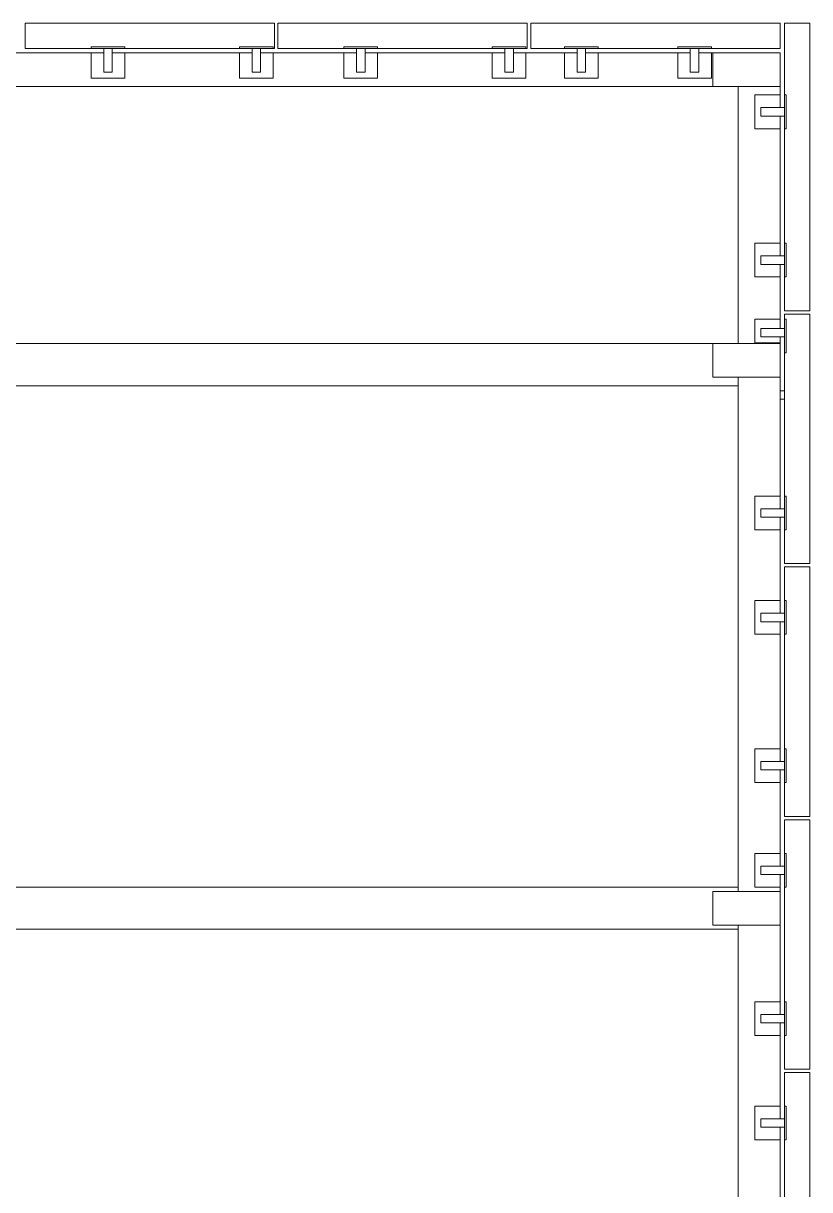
# Model space of a CAD drawing. Header units: millimetres. Extents: x -220592 to 404889, y -217665 to 38245.
# Drawn here: x 32084 to 36749, y -22286 to -15366 of the extents above; entities that cross this region are included whole.
import ezdxf

# ---------------------------------------------------------------- set-up
doc = ezdxf.new("R2010")
doc.units = ezdxf.units.MM
doc.linetypes.add('XKITLINE00', pattern=[0])
doc.layers.add('000 - 0_HIDE_OBJ_FRAMING_DEF_SUB_1', color=7, linetype='Continuous')

# ---------------------------------------------------------------- blocks, each defined once
blk = doc.blocks.new('*A13375')
at = {"layer": '000 - 0_HIDE_OBJ_FRAMING_DEF_SUB_1', "color": 7, "linetype": 'XKITLINE00', "lineweight": 0}
for p, q in [((-123.19339, 358.29082), (-123.19339, 359.690805)), ((-122.69339, 358.29082), (-122.69339, 359.690805)), ((-123.19339, 358.29082), (-122.69339, 358.29082))]:
    blk.add_line(p, q, dxfattribs=at)
blk = doc.blocks.new('*A13376')
at = {"layer": '000 - 0_HIDE_OBJ_FRAMING_DEF_SUB_1', "color": 7, "linetype": 'XKITLINE00', "lineweight": 0}
for p, q in [((-123.94339, 357.940797), (-123.94339, 359.440797)), ((-123.94339, 359.440797), (-123.19339, 359.440797)), ((-122.69339, 359.440797), (-121.94339, 359.440797)), ((-121.94339, 359.440797), (-121.94339, 357.940797)), ((-121.94339, 357.940797), (-123.94339, 357.940797))]:
    blk.add_line(p, q, dxfattribs=at)
blk = doc.blocks.new('*A13377')
at = {"layer": '000 - 0_HIDE_OBJ_FRAMING_DEF_SUB_1', "color": 7, "linetype": 'XKITLINE00', "lineweight": 0}
for p, q in [((-114.39339, 358.29082), (-114.39339, 359.690805)), ((-113.89339, 358.29082), (-113.89339, 359.690805)), ((-114.39339, 358.29082), (-113.89339, 358.29082))]:
    blk.add_line(p, q, dxfattribs=at)
blk = doc.blocks.new('*A13378')
at = {"layer": '000 - 0_HIDE_OBJ_FRAMING_DEF_SUB_1', "color": 7, "linetype": 'XKITLINE00', "lineweight": 0}
for p, q in [((-115.14339, 357.940797), (-115.14339, 359.440797)), ((-115.14339, 359.440797), (-114.39339, 359.440797)), ((-113.89339, 359.440797), (-113.14339, 359.440797)), ((-113.14339, 359.440797), (-113.14339, 357.940797)), ((-113.14339, 357.940797), (-115.14339, 357.940797))]:
    blk.add_line(p, q, dxfattribs=at)
blk = doc.blocks.new('*A13379')
at = {"layer": '000 - 0_HIDE_OBJ_FRAMING_DEF_SUB_1', "color": 7, "linetype": 'XKITLINE00', "lineweight": 0}
for p, q in [((-108.19339, 358.29082), (-108.19339, 359.690805)), ((-107.69339, 358.29082), (-107.69339, 359.690805)), ((-108.19339, 358.29082), (-107.69339, 358.29082))]:
    blk.add_line(p, q, dxfattribs=at)
blk = doc.blocks.new('*A13380')
at = {"layer": '000 - 0_HIDE_OBJ_FRAMING_DEF_SUB_1', "color": 7, "linetype": 'XKITLINE00', "lineweight": 0}
for p, q in [((-108.94339, 357.940797), (-108.94339, 359.440797)), ((-108.94339, 359.440797), (-108.19339, 359.440797)), ((-107.69339, 359.440797), (-106.94339, 359.440797)), ((-106.94339, 359.440797), (-106.94339, 357.940797)), ((-106.94339, 357.940797), (-108.94339, 357.940797))]:
    blk.add_line(p, q, dxfattribs=at)
blk = doc.blocks.new('*A13383')
at = {"layer": '000 - 0_HIDE_OBJ_FRAMING_DEF_SUB_1', "color": 7, "linetype": 'XKITLINE00', "lineweight": 0}
for p, q in [((-121.94339, 359.79082), (-123.94339, 359.79082)), ((-123.94339, 359.79082), (-123.94339, 359.69082)), ((-123.94339, 359.69082), (-121.94339, 359.69082)), ((-121.94339, 359.69082), (-121.94339, 359.79082))]:
    blk.add_line(p, q, dxfattribs=at)
blk = doc.blocks.new('*A13384')
at = {"layer": '000 - 0_HIDE_OBJ_FRAMING_DEF_SUB_1', "color": 7, "linetype": 'XKITLINE00', "lineweight": 0}
for p, q in [((-113.14339, 359.79082), (-115.14339, 359.79082)), ((-115.14339, 359.79082), (-115.14339, 359.69082)), ((-115.14339, 359.69082), (-113.14339, 359.69082)), ((-113.14339, 359.69082), (-113.14339, 359.79082))]:
    blk.add_line(p, q, dxfattribs=at)
blk = doc.blocks.new('*A13385')
at = {"layer": '000 - 0_HIDE_OBJ_FRAMING_DEF_SUB_1', "color": 7, "linetype": 'XKITLINE00', "lineweight": 0}
for p, q in [((-106.94339, 359.79082), (-108.94339, 359.79082)), ((-108.94339, 359.79082), (-108.94339, 359.69082)), ((-108.94339, 359.69082), (-106.94339, 359.69082)), ((-106.94339, 359.69082), (-106.94339, 359.79082))]:
    blk.add_line(p, q, dxfattribs=at)
blk = doc.blocks.new('*A13386')
at = {"layer": '000 - 0_HIDE_OBJ_FRAMING_DEF_SUB_1', "color": 7, "linetype": 'XKITLINE00', "lineweight": 0}
for p, q in [((-83.063357, 333.140764), (-84.563357, 333.140764)), ((-84.563357, 333.140764), (-84.563357, 331.140764)), ((-83.063357, 332.390764), (-83.063357, 333.140764)), ((-83.063357, 331.140764), (-83.063357, 331.890764)), ((-84.563357, 331.140764), (-83.063357, 331.140764))]:
    blk.add_line(p, q, dxfattribs=at)
blk = doc.blocks.new('*A13387')
at = {"layer": '000 - 0_HIDE_OBJ_FRAMING_DEF_SUB_1', "color": 7, "linetype": 'XKITLINE00', "lineweight": 0}
for p, q in [((-84.213334, 332.390764), (-82.813349, 332.390764)), ((-84.213334, 331.890764), (-84.213334, 332.390764)), ((-82.813349, 331.890764), (-84.213334, 331.890764))]:
    blk.add_line(p, q, dxfattribs=at)
blk = doc.blocks.new('*A13388')
at = {"layer": '000 - 0_HIDE_OBJ_FRAMING_DEF_SUB_1', "color": 7, "linetype": 'XKITLINE00', "lineweight": 0}
for p, q in [((-84.213334, 326.190764), (-82.813349, 326.190764)), ((-84.213334, 325.690764), (-84.213334, 326.190764)), ((-82.813349, 325.690764), (-84.213334, 325.690764))]:
    blk.add_line(p, q, dxfattribs=at)
blk = doc.blocks.new('*A13389')
at = {"layer": '000 - 0_HIDE_OBJ_FRAMING_DEF_SUB_1', "color": 7, "linetype": 'XKITLINE00', "lineweight": 0}
for p, q in [((-84.213334, 317.390764), (-82.813349, 317.390764)), ((-84.213334, 316.890764), (-84.213334, 317.390764)), ((-82.813349, 316.890764), (-84.213334, 316.890764))]:
    blk.add_line(p, q, dxfattribs=at)
blk = doc.blocks.new('*A13390')
at = {"layer": '000 - 0_HIDE_OBJ_FRAMING_DEF_SUB_1', "color": 7, "linetype": 'XKITLINE00', "lineweight": 0}
for p, q in [((-83.063357, 326.940764), (-84.563357, 326.940764)), ((-84.563357, 326.940764), (-84.563357, 324.940764)), ((-83.063357, 326.190764), (-83.063357, 326.940764)), ((-83.063357, 324.940764), (-83.063357, 325.690764)), ((-84.563357, 324.940764), (-83.063357, 324.940764))]:
    blk.add_line(p, q, dxfattribs=at)
blk = doc.blocks.new('*A13391')
at = {"layer": '000 - 0_HIDE_OBJ_FRAMING_DEF_SUB_1', "color": 7, "linetype": 'XKITLINE00', "lineweight": 0}
for p, q in [((-83.063357, 318.140764), (-84.563357, 318.140764)), ((-84.563357, 318.140764), (-84.563357, 316.140764)), ((-83.063357, 317.390764), (-83.063357, 318.140764)), ((-83.063357, 316.140764), (-83.063357, 316.890764)), ((-84.563357, 316.140764), (-83.063357, 316.140764))]:
    blk.add_line(p, q, dxfattribs=at)
blk = doc.blocks.new('*A13392')
at = {"layer": '000 - 0_HIDE_OBJ_FRAMING_DEF_SUB_1', "color": 7, "linetype": 'XKITLINE00', "lineweight": 0}
for p, q in [((-85.563349, 342.190805), (-85.563349, 357.440805)), ((-83.063349, 356.190764), (-83.063349, 357.440805)), ((-83.063349, 347.390764), (-83.063349, 355.690764)), ((-83.063349, 343.090764), (-83.063349, 346.890764)), ((-83.063349, 342.190805), (-83.063349, 342.590764))]:
    blk.add_line(p, q, dxfattribs=at)
blk = doc.blocks.new('*A13393')
at = {"layer": '000 - 0_HIDE_OBJ_FRAMING_DEF_SUB_1', "color": 7, "linetype": 'XKITLINE00', "lineweight": 0}
for p, q in [((-84.213334, 347.390764), (-82.813349, 347.390764)), ((-84.213334, 346.890764), (-84.213334, 347.390764)), ((-82.813349, 346.890764), (-84.213334, 346.890764))]:
    blk.add_line(p, q, dxfattribs=at)
blk = doc.blocks.new('*A13394')
at = {"layer": '000 - 0_HIDE_OBJ_FRAMING_DEF_SUB_1', "color": 7, "linetype": 'XKITLINE00', "lineweight": 0}
for p, q in [((-83.063357, 343.640764), (-84.563357, 343.640764)), ((-84.563357, 343.640764), (-84.563357, 342.240764)), ((-83.063357, 343.090764), (-83.063357, 343.640764)), ((-83.063357, 342.240764), (-83.063357, 342.590764)), ((-84.563357, 342.240764), (-83.063357, 342.240764))]:
    blk.add_line(p, q, dxfattribs=at)
blk = doc.blocks.new('*A13395')
at = {"layer": '000 - 0_HIDE_OBJ_FRAMING_DEF_SUB_1', "color": 7, "linetype": 'XKITLINE00', "lineweight": 0}
for p, q in [((-84.213334, 343.090764), (-82.813349, 343.090764)), ((-84.213334, 342.590764), (-84.213334, 343.090764)), ((-82.813349, 342.590764), (-84.213334, 342.590764))]:
    blk.add_line(p, q, dxfattribs=at)
blk = doc.blocks.new('*A13396')
at = {"layer": '000 - 0_HIDE_OBJ_FRAMING_DEF_SUB_1', "color": 7, "linetype": 'XKITLINE00', "lineweight": 0}
for p, q in [((-83.063357, 348.140764), (-84.563357, 348.140764)), ((-84.563357, 348.140764), (-84.563357, 346.140764)), ((-83.063357, 347.390764), (-83.063357, 348.140764)), ((-83.063357, 346.140764), (-83.063357, 346.890764)), ((-84.563357, 346.140764), (-83.063357, 346.140764))]:
    blk.add_line(p, q, dxfattribs=at)
blk = doc.blocks.new('*A13397')
at = {"layer": '000 - 0_HIDE_OBJ_FRAMING_DEF_SUB_1', "color": 7, "linetype": 'XKITLINE00', "lineweight": 0}
for p, q in [((-83.06307, 339.390764), (-82.813334, 339.390764)), ((-83.06307, 338.890764), (-82.813334, 338.890764))]:
    blk.add_line(p, q, dxfattribs=at)
blk = doc.blocks.new('*A13398')
at = {"layer": '000 - 0_HIDE_OBJ_FRAMING_DEF_SUB_1', "color": 7, "linetype": 'XKITLINE00', "lineweight": 0}
for p, q in [((-82.813334, 333.140764), (-82.813334, 331.140764)), ((-82.713334, 333.140764), (-82.813334, 333.140764)), ((-82.713334, 331.140764), (-82.713334, 333.140764)), ((-82.813334, 331.140764), (-82.713334, 331.140764))]:
    blk.add_line(p, q, dxfattribs=at)
blk = doc.blocks.new('*A13399')
at = {"layer": '000 - 0_HIDE_OBJ_FRAMING_DEF_SUB_1', "color": 7, "linetype": 'XKITLINE00', "lineweight": 0}
for p, q in [((-82.813334, 326.940764), (-82.813334, 324.940764)), ((-82.713334, 326.940764), (-82.813334, 326.940764)), ((-82.713334, 324.940764), (-82.713334, 326.940764)), ((-82.813334, 324.940764), (-82.713334, 324.940764))]:
    blk.add_line(p, q, dxfattribs=at)
blk = doc.blocks.new('*A13400')
at = {"layer": '000 - 0_HIDE_OBJ_FRAMING_DEF_SUB_1', "color": 7, "linetype": 'XKITLINE00', "lineweight": 0}
for p, q in [((-82.813334, 318.140764), (-82.813334, 316.140764)), ((-82.713334, 318.140764), (-82.813334, 318.140764)), ((-82.713334, 316.140764), (-82.713334, 318.140764)), ((-82.813334, 316.140764), (-82.713334, 316.140764))]:
    blk.add_line(p, q, dxfattribs=at)
blk = doc.blocks.new('*A13401')
at = {"layer": '000 - 0_HIDE_OBJ_FRAMING_DEF_SUB_1', "color": 7, "linetype": 'XKITLINE00', "lineweight": 0}
for p, q in [((-82.813334, 343.640764), (-82.813334, 341.640764)), ((-82.713334, 343.640764), (-82.813334, 343.640764)), ((-82.713334, 341.640764), (-82.713334, 343.640764)), ((-82.813334, 341.640764), (-82.713334, 341.640764))]:
    blk.add_line(p, q, dxfattribs=at)
blk = doc.blocks.new('*A13402')
at = {"layer": '000 - 0_HIDE_OBJ_FRAMING_DEF_SUB_1', "color": 7, "linetype": 'XKITLINE00', "lineweight": 0}
for p, q in [((-82.813334, 348.140764), (-82.813334, 346.140764)), ((-82.713334, 348.140764), (-82.813334, 348.140764)), ((-82.713334, 346.140764), (-82.713334, 348.140764)), ((-82.813334, 346.140764), (-82.713334, 346.140764))]:
    blk.add_line(p, q, dxfattribs=at)
blk = doc.blocks.new('*A13403')
at = {"layer": '000 - 0_HIDE_OBJ_FRAMING_DEF_SUB_1', "color": 7, "linetype": 'XKITLINE00', "lineweight": 0}
for p, q in [((-95.11339, 358.29082), (-95.11339, 359.690805)), ((-94.61339, 358.29082), (-94.61339, 359.690805)), ((-95.11339, 358.29082), (-94.61339, 358.29082))]:
    blk.add_line(p, q, dxfattribs=at)
blk = doc.blocks.new('*A13404')
at = {"layer": '000 - 0_HIDE_OBJ_FRAMING_DEF_SUB_1', "color": 7, "linetype": 'XKITLINE00', "lineweight": 0}
for p, q in [((-88.39339, 358.29082), (-88.39339, 359.690805)), ((-87.89339, 358.29082), (-87.89339, 359.690805)), ((-88.39339, 358.29082), (-87.89339, 358.29082))]:
    blk.add_line(p, q, dxfattribs=at)
blk = doc.blocks.new('*A13405')
at = {"layer": '000 - 0_HIDE_OBJ_FRAMING_DEF_SUB_1', "color": 7, "linetype": 'XKITLINE00', "lineweight": 0}
for p, q in [((-100.14339, 357.940797), (-100.14339, 359.440797)), ((-100.14339, 359.440797), (-99.39339, 359.440797)), ((-98.89339, 359.440797), (-98.14339, 359.440797)), ((-98.14339, 359.440797), (-98.14339, 357.940797)), ((-98.14339, 357.940797), (-100.14339, 357.940797))]:
    blk.add_line(p, q, dxfattribs=at)
blk = doc.blocks.new('*A13406')
at = {"layer": '000 - 0_HIDE_OBJ_FRAMING_DEF_SUB_1', "color": 7, "linetype": 'XKITLINE00', "lineweight": 0}
for p, q in [((-99.39339, 358.29082), (-99.39339, 359.690805)), ((-98.89339, 358.29082), (-98.89339, 359.690805)), ((-99.39339, 358.29082), (-98.89339, 358.29082))]:
    blk.add_line(p, q, dxfattribs=at)
blk = doc.blocks.new('*A13407')
at = {"layer": '000 - 0_HIDE_OBJ_FRAMING_DEF_SUB_1', "color": 7, "linetype": 'XKITLINE00', "lineweight": 0}
for p, q in [((-89.14339, 357.940797), (-89.14339, 359.440797)), ((-89.14339, 359.440797), (-88.39339, 359.440797)), ((-87.89339, 359.440797), (-87.14339, 359.440797)), ((-87.14339, 359.440797), (-87.14339, 357.940797)), ((-87.14339, 357.940797), (-89.14339, 357.940797))]:
    blk.add_line(p, q, dxfattribs=at)
blk = doc.blocks.new('*A13408')
at = {"layer": '000 - 0_HIDE_OBJ_FRAMING_DEF_SUB_1', "color": 7, "linetype": 'XKITLINE00', "lineweight": 0}
for p, q in [((-95.86339, 357.940797), (-95.86339, 359.440797)), ((-95.86339, 359.440797), (-95.11339, 359.440797)), ((-94.61339, 359.440797), (-93.86339, 359.440797)), ((-93.86339, 359.440797), (-93.86339, 357.940797)), ((-93.86339, 357.940797), (-95.86339, 357.940797))]:
    blk.add_line(p, q, dxfattribs=at)
blk = doc.blocks.new('*A13409')
at = {"layer": '000 - 0_HIDE_OBJ_FRAMING_DEF_SUB_1', "color": 7, "linetype": 'XKITLINE00', "lineweight": 0}
for p, q in [((-84.213334, 356.190764), (-82.813349, 356.190764)), ((-84.213334, 355.690764), (-84.213334, 356.190764)), ((-82.813349, 355.690764), (-84.213334, 355.690764))]:
    blk.add_line(p, q, dxfattribs=at)
blk = doc.blocks.new('*A13410')
at = {"layer": '000 - 0_HIDE_OBJ_FRAMING_DEF_SUB_1', "color": 7, "linetype": 'XKITLINE00', "lineweight": 0}
for p, q in [((-83.063357, 356.940764), (-84.563357, 356.940764)), ((-84.563357, 356.940764), (-84.563357, 354.940764)), ((-83.063357, 356.190764), (-83.063357, 356.940764)), ((-83.063357, 354.940764), (-83.063357, 355.690764)), ((-84.563357, 354.940764), (-83.063357, 354.940764))]:
    blk.add_line(p, q, dxfattribs=at)
blk = doc.blocks.new('*A13411')
at = {"layer": '000 - 0_HIDE_OBJ_FRAMING_DEF_SUB_1', "color": 7, "linetype": 'XKITLINE00', "lineweight": 0}
for p, q in [((-93.86339, 359.79082), (-95.86339, 359.79082)), ((-95.86339, 359.79082), (-95.86339, 359.69082)), ((-95.86339, 359.69082), (-93.86339, 359.69082)), ((-93.86339, 359.69082), (-93.86339, 359.79082))]:
    blk.add_line(p, q, dxfattribs=at)
blk = doc.blocks.new('*A13412')
at = {"layer": '000 - 0_HIDE_OBJ_FRAMING_DEF_SUB_1', "color": 7, "linetype": 'XKITLINE00', "lineweight": 0}
for p, q in [((-87.14339, 359.79082), (-89.14339, 359.79082)), ((-89.14339, 359.79082), (-89.14339, 359.69082)), ((-89.14339, 359.69082), (-87.14339, 359.69082)), ((-87.14339, 359.69082), (-87.14339, 359.79082))]:
    blk.add_line(p, q, dxfattribs=at)
blk = doc.blocks.new('*A13413')
at = {"layer": '000 - 0_HIDE_OBJ_FRAMING_DEF_SUB_1', "color": 7, "linetype": 'XKITLINE00', "lineweight": 0}
for p, q in [((-98.14339, 359.79082), (-100.14339, 359.79082)), ((-100.14339, 359.79082), (-100.14339, 359.69082)), ((-100.14339, 359.69082), (-98.14339, 359.69082)), ((-98.14339, 359.69082), (-98.14339, 359.79082))]:
    blk.add_line(p, q, dxfattribs=at)
blk = doc.blocks.new('*A13414')
at = {"layer": '000 - 0_HIDE_OBJ_FRAMING_DEF_SUB_1', "color": 7, "linetype": 'XKITLINE00', "lineweight": 0}
for p, q in [((-82.813334, 356.940764), (-82.813334, 354.940764)), ((-82.713334, 356.940764), (-82.813334, 356.940764)), ((-82.713334, 354.940764), (-82.713334, 356.940764)), ((-82.813334, 354.940764), (-82.713334, 354.940764))]:
    blk.add_line(p, q, dxfattribs=at)
blk = doc.blocks.new('*A13418')
at = {"layer": '000 - 0_HIDE_OBJ_FRAMING_DEF_SUB_1', "color": 7, "linetype": 'XKITLINE00', "lineweight": 0}
for p, q in [((-166.903349, 359.440805), (-159.39339, 359.440805)), ((-166.903349, 357.440805), (-166.903349, 359.440805)), ((-158.89339, 359.440805), (-155.11339, 359.440805)), ((-154.61339, 359.440805), (-147.85339, 359.440805)), ((-147.35339, 359.440805), (-145.093349, 359.440805)), ((-143.093349, 359.440805), (-138.19339, 359.440805)), ((-137.69339, 359.440805), (-129.39339, 359.440805)), ((-128.89339, 359.440805), (-123.19339, 359.440805)), ((-122.69339, 359.440805), (-114.39339, 359.440805)), ((-113.89339, 359.440805), (-108.19339, 359.440805)), ((-107.69339, 359.440805), (-99.39339, 359.440805)), ((-98.89339, 359.440805), (-95.11339, 359.440805)), ((-94.61339, 359.440805), (-88.39339, 359.440805)), ((-87.89339, 359.440805), (-87.063349, 359.440805)), ((-166.903349, 357.440805), (-145.093349, 357.440805)), ((-143.093349, 357.440805), (-87.063349, 357.440805))]:
    blk.add_line(p, q, dxfattribs=at)
blk = doc.blocks.new('*A13419')
at = {"layer": '000 - 0_HIDE_OBJ_FRAMING_DEF_SUB_1', "color": 7, "linetype": 'XKITLINE00', "lineweight": 0}
for p, q in [((-87.063349, 342.190805), (-83.063349, 342.190805)), ((-87.063349, 340.190805), (-87.063349, 342.190805)), ((-83.063349, 342.190805), (-83.063349, 340.190805)), ((-83.063349, 340.190805), (-87.063349, 340.190805))]:
    blk.add_line(p, q, dxfattribs=at)
blk = doc.blocks.new('*A13420')
at = {"layer": '000 - 0_HIDE_OBJ_FRAMING_DEF_SUB_1', "color": 7, "linetype": 'XKITLINE00', "lineweight": 0}
for p, q in [((-98.06339, 361.190805), (-112.86339, 361.190805)), ((-112.86339, 361.190805), (-112.86339, 359.690805)), ((-98.06339, 359.690805), (-98.06339, 361.190805)), ((-112.86339, 359.690805), (-108.94339, 359.690805)), ((-106.94339, 359.690805), (-100.14339, 359.690805)), ((-98.14339, 359.690805), (-98.06339, 359.690805))]:
    blk.add_line(p, q, dxfattribs=at)
blk = doc.blocks.new('*A13421')
at = {"layer": '000 - 0_HIDE_OBJ_FRAMING_DEF_SUB_1', "color": 7, "linetype": 'XKITLINE00', "lineweight": 0}
for p, q in [((-113.06339, 361.190805), (-127.86339, 361.190805)), ((-127.86339, 361.190805), (-127.86339, 359.690805)), ((-113.06339, 359.690805), (-113.06339, 361.190805)), ((-127.86339, 359.690805), (-123.94339, 359.690805)), ((-121.94339, 359.690805), (-115.14339, 359.690805)), ((-113.14339, 359.690805), (-113.06339, 359.690805))]:
    blk.add_line(p, q, dxfattribs=at)
blk = doc.blocks.new('*A13425')
at = {"layer": '000 - 0_HIDE_OBJ_FRAMING_DEF_SUB_1', "color": 7, "linetype": 'XKITLINE00', "lineweight": 0}
for p, q in [((-143.093155, 342.188392), (-87.063349, 342.188392)), ((-143.093155, 339.688392), (-143.093155, 342.188392)), ((-85.563349, 339.688392), (-85.563349, 340.190805)), ((-85.563349, 339.688392), (-143.093155, 339.688392))]:
    blk.add_line(p, q, dxfattribs=at)
blk = doc.blocks.new('*A13471')
at = {"layer": '000 - 0_HIDE_OBJ_FRAMING_DEF_SUB_1', "color": 7, "linetype": 'XKITLINE00', "lineweight": 0}
for p, q in [((-143.092854, 357.438392), (-83.063049, 357.438392)), ((-83.06305, 356.190764), (-83.063049, 357.438392)), ((-83.06306, 347.390764), (-83.063051, 355.690764)), ((-83.063065, 343.090764), (-83.063061, 346.890764)), ((-83.063078, 332.390764), (-83.063066, 342.590764)), ((-83.063085, 326.190764), (-83.063078, 331.890764)), ((-83.063095, 317.390764), (-83.063085, 325.690764)), ((-83.063102, 311.190764), (-83.063095, 316.890764)), ((-83.063112, 302.390764), (-83.063102, 310.690764)), ((-83.063119, 296.190764), (-83.063113, 301.890764)), ((-83.063129, 287.390764), (-83.06312, 295.690764))]:
    blk.add_line(p, q, dxfattribs=at)
blk = doc.blocks.new('*A13504')
at = {"layer": '000 - 0_HIDE_OBJ_FRAMING_DEF_SUB_1', "color": 7, "linetype": 'XKITLINE00', "lineweight": 0}
for p, q in [((-84.213334, 311.190764), (-82.813349, 311.190764)), ((-84.213334, 310.690764), (-84.213334, 311.190764)), ((-82.813349, 310.690764), (-84.213334, 310.690764))]:
    blk.add_line(p, q, dxfattribs=at)
blk = doc.blocks.new('*A13505')
at = {"layer": '000 - 0_HIDE_OBJ_FRAMING_DEF_SUB_1', "color": 7, "linetype": 'XKITLINE00', "lineweight": 0}
for p, q in [((-84.213334, 302.390764), (-82.813349, 302.390764)), ((-84.213334, 301.890764), (-84.213334, 302.390764)), ((-82.813349, 301.890764), (-84.213334, 301.890764))]:
    blk.add_line(p, q, dxfattribs=at)
blk = doc.blocks.new('*A13506')
at = {"layer": '000 - 0_HIDE_OBJ_FRAMING_DEF_SUB_1', "color": 7, "linetype": 'XKITLINE00', "lineweight": 0}
for p, q in [((-83.063357, 311.940764), (-84.563357, 311.940764)), ((-84.563357, 311.940764), (-84.563357, 309.940764)), ((-83.063357, 311.190764), (-83.063357, 311.940764)), ((-83.063357, 309.940764), (-83.063357, 310.690764)), ((-84.563357, 309.940764), (-83.063357, 309.940764))]:
    blk.add_line(p, q, dxfattribs=at)
blk = doc.blocks.new('*A13507')
at = {"layer": '000 - 0_HIDE_OBJ_FRAMING_DEF_SUB_1', "color": 7, "linetype": 'XKITLINE00', "lineweight": 0}
for p, q in [((-83.063357, 303.140764), (-84.563357, 303.140764)), ((-84.563357, 303.140764), (-84.563357, 301.140764)), ((-83.063357, 302.390764), (-83.063357, 303.140764)), ((-83.063357, 301.140764), (-83.063357, 301.890764)), ((-84.563357, 301.140764), (-83.063357, 301.140764))]:
    blk.add_line(p, q, dxfattribs=at)
blk = doc.blocks.new('*A13508')
at = {"layer": '000 - 0_HIDE_OBJ_FRAMING_DEF_SUB_1', "color": 7, "linetype": 'XKITLINE00', "lineweight": 0}
for p, q in [((-84.213334, 296.190764), (-82.813349, 296.190764)), ((-84.213334, 295.690764), (-84.213334, 296.190764)), ((-82.813349, 295.690764), (-84.213334, 295.690764))]:
    blk.add_line(p, q, dxfattribs=at)
blk = doc.blocks.new('*A13509')
at = {"layer": '000 - 0_HIDE_OBJ_FRAMING_DEF_SUB_1', "color": 7, "linetype": 'XKITLINE00', "lineweight": 0}
for p, q in [((-83.063357, 296.940764), (-84.563357, 296.940764)), ((-84.563357, 296.940764), (-84.563357, 294.940764)), ((-83.063357, 296.190764), (-83.063357, 296.940764)), ((-83.063357, 294.940764), (-83.063357, 295.690764)), ((-84.563357, 294.940764), (-83.063357, 294.940764))]:
    blk.add_line(p, q, dxfattribs=at)
blk = doc.blocks.new('*A13512')
at = {"layer": '000 - 0_HIDE_OBJ_FRAMING_DEF_SUB_1', "color": 7, "linetype": 'XKITLINE00', "lineweight": 0}
for p, q in [((-82.813334, 303.140764), (-82.813334, 301.140764)), ((-82.713334, 303.140764), (-82.813334, 303.140764)), ((-82.713334, 301.140764), (-82.713334, 303.140764)), ((-82.813334, 301.140764), (-82.713334, 301.140764))]:
    blk.add_line(p, q, dxfattribs=at)
blk = doc.blocks.new('*A13513')
at = {"layer": '000 - 0_HIDE_OBJ_FRAMING_DEF_SUB_1', "color": 7, "linetype": 'XKITLINE00', "lineweight": 0}
for p, q in [((-82.813334, 311.940764), (-82.813334, 309.940764)), ((-82.713334, 311.940764), (-82.813334, 311.940764)), ((-82.713334, 309.940764), (-82.713334, 311.940764)), ((-82.813334, 309.940764), (-82.713334, 309.940764))]:
    blk.add_line(p, q, dxfattribs=at)
blk = doc.blocks.new('*A13514')
at = {"layer": '000 - 0_HIDE_OBJ_FRAMING_DEF_SUB_1', "color": 7, "linetype": 'XKITLINE00', "lineweight": 0}
for p, q in [((-82.813334, 296.940764), (-82.813334, 294.940764)), ((-82.713334, 296.940764), (-82.813334, 296.940764)), ((-82.713334, 294.940764), (-82.713334, 296.940764)), ((-82.813334, 294.940764), (-82.713334, 294.940764))]:
    blk.add_line(p, q, dxfattribs=at)
blk = doc.blocks.new('*A13518')
at = {"layer": '000 - 0_HIDE_OBJ_FRAMING_DEF_SUB_1', "color": 7, "linetype": 'XKITLINE00', "lineweight": 0}
for p, q in [((-83.06339, 361.190805), (-97.86339, 361.190805)), ((-97.86339, 361.190805), (-97.86339, 359.690805)), ((-83.06339, 359.690805), (-83.06339, 361.190805)), ((-97.86339, 359.690805), (-95.86339, 359.690805)), ((-93.86339, 359.690805), (-89.14339, 359.690805)), ((-87.14339, 359.690805), (-83.06339, 359.690805))]:
    blk.add_line(p, q, dxfattribs=at)
blk = doc.blocks.new('*A13519')
at = {"layer": '000 - 0_HIDE_OBJ_FRAMING_DEF_SUB_1', "color": 7, "linetype": 'XKITLINE00', "lineweight": 0}
for p, q in [((-82.813349, 356.940764), (-82.813349, 361.190764)), ((-82.813349, 361.190764), (-81.313349, 361.190764)), ((-81.313349, 344.140764), (-81.313349, 361.190764)), ((-82.813349, 348.140764), (-82.813349, 354.940764)), ((-82.813349, 344.140764), (-82.813349, 346.140764)), ((-82.813349, 344.140764), (-81.313349, 344.140764))]:
    blk.add_line(p, q, dxfattribs=at)
blk = doc.blocks.new('*A13520')
at = {"layer": '000 - 0_HIDE_OBJ_FRAMING_DEF_SUB_1', "color": 7, "linetype": 'XKITLINE00', "lineweight": 0}
for p, q in [((-82.813349, 343.640764), (-82.813349, 343.940764)), ((-82.813349, 343.940764), (-81.313349, 343.940764)), ((-81.313349, 329.140764), (-81.313349, 343.940764)), ((-82.813349, 333.140764), (-82.813349, 341.640764)), ((-82.813349, 329.140764), (-82.813349, 331.140764)), ((-82.813349, 329.140764), (-81.313349, 329.140764))]:
    blk.add_line(p, q, dxfattribs=at)
blk = doc.blocks.new('*A13521')
at = {"layer": '000 - 0_HIDE_OBJ_FRAMING_DEF_SUB_1', "color": 7, "linetype": 'XKITLINE00', "lineweight": 0}
for p, q in [((-82.813349, 326.940764), (-82.813349, 328.940764)), ((-82.813349, 328.940764), (-81.313349, 328.940764)), ((-81.313349, 314.140764), (-81.313349, 328.940764)), ((-82.813349, 318.140764), (-82.813349, 324.940764)), ((-82.813349, 314.140764), (-82.813349, 316.140764)), ((-82.813349, 314.140764), (-81.313349, 314.140764))]:
    blk.add_line(p, q, dxfattribs=at)
blk = doc.blocks.new('*A13528')
at = {"layer": '000 - 0_HIDE_OBJ_FRAMING_DEF_SUB_1', "color": 7, "linetype": 'XKITLINE00', "lineweight": 0}
for p, q in [((-87.063349, 359.440805), (-83.063349, 359.440805)), ((-87.063349, 357.440805), (-87.063349, 359.440805)), ((-83.063349, 359.440805), (-83.063349, 357.440805)), ((-83.063349, 357.440805), (-87.063349, 357.440805))]:
    blk.add_line(p, q, dxfattribs=at)
blk = doc.blocks.new('*A14623')
at = {"layer": '000 - 0_HIDE_OBJ_FRAMING_DEF_SUB_1', "color": 7, "linetype": 'XKITLINE00', "lineweight": 0}
for p, q in [((-82.813349, 296.940764), (-82.813349, 298.940764)), ((-82.813349, 298.940764), (-81.313349, 298.940764)), ((-81.313349, 284.140764), (-81.313349, 298.940764)), ((-82.813349, 288.140764), (-82.813349, 294.940764)), ((-82.813349, 284.140764), (-82.813349, 286.140764)), ((-82.813349, 284.140764), (-81.313349, 284.140764))]:
    blk.add_line(p, q, dxfattribs=at)
blk = doc.blocks.new('*A14627')
at = {"layer": '000 - 0_HIDE_OBJ_FRAMING_DEF_SUB_1', "color": 7, "linetype": 'XKITLINE00', "lineweight": 0}
for p, q in [((-85.563349, 309.690805), (-85.563349, 340.190805)), ((-83.063349, 332.390764), (-83.063349, 340.190805)), ((-83.063349, 326.190764), (-83.063349, 331.890764)), ((-83.063349, 317.390764), (-83.063349, 325.690764)), ((-83.063349, 311.190764), (-83.063349, 316.890764)), ((-83.063349, 309.690805), (-83.063349, 310.690764)), ((-85.563349, 277.190805), (-85.563349, 307.690805)), ((-83.063349, 302.390764), (-83.063349, 307.690805)), ((-83.063349, 296.190764), (-83.063349, 301.890764)), ((-83.063349, 287.390764), (-83.063349, 295.690764))]:
    blk.add_line(p, q, dxfattribs=at)
blk = doc.blocks.new('*A14632')
at = {"layer": '000 - 0_HIDE_OBJ_FRAMING_DEF_SUB_1', "color": 7, "linetype": 'XKITLINE00', "lineweight": 0}
for p, q in [((-85.563349, 309.940805), (-143.092849, 309.940805)), ((-143.092849, 307.440805), (-143.092849, 309.940805)), ((-85.563349, 309.690805), (-85.563349, 309.940805)), ((-85.563349, 307.440805), (-143.092849, 307.440805)), ((-85.563349, 307.440805), (-85.563349, 307.690805))]:
    blk.add_line(p, q, dxfattribs=at)
blk = doc.blocks.new('*A14946')
at = {"layer": '000 - 0_HIDE_OBJ_FRAMING_DEF_SUB_1', "color": 7, "linetype": 'XKITLINE00', "lineweight": 0}
for p, q in [((-82.813349, 311.940764), (-82.813349, 313.940764)), ((-82.813349, 313.940764), (-81.313349, 313.940764)), ((-81.313349, 299.140764), (-81.313349, 313.940764)), ((-82.813349, 303.140764), (-82.813349, 309.940764)), ((-82.813349, 299.140764), (-82.813349, 301.140764)), ((-82.813349, 299.140764), (-81.313349, 299.140764))]:
    blk.add_line(p, q, dxfattribs=at)
blk = doc.blocks.new('*A14947')
at = {"layer": '000 - 0_HIDE_OBJ_FRAMING_DEF_SUB_1', "color": 7, "linetype": 'XKITLINE00', "lineweight": 0}
for p, q in [((-87.063349, 309.690805), (-83.063349, 309.690805)), ((-87.063349, 307.690805), (-87.063349, 309.690805)), ((-83.063349, 309.690805), (-83.063349, 307.690805)), ((-83.063349, 307.690805), (-87.063349, 307.690805))]:
    blk.add_line(p, q, dxfattribs=at)
blk = doc.blocks.new('W-1-PP18-ST_20260402-011103_LOWER_PL')
at = {"layer": '000 - 0_HIDE_OBJ_FRAMING_DEF_SUB_1', "color": 7, "lineweight": 0, "xscale": 100, "yscale": 100, "zscale": 100}
for name in ['*A13421', '*A13420', '*A13518', '*A13519', '*A13418', '*A13383', '*A13376', '*A13375', '*A13384', '*A13378', '*A13377', '*A13385', '*A13380', '*A13379', '*A13413', '*A13405', '*A13406', '*A13411', '*A13408', '*A13403', '*A13412', '*A13407', '*A13404', '*A13528', '*A13471', '*A13392', '*A13410', '*A13414', '*A13409', '*A13396', '*A13402', '*A13393', '*A13394', '*A13520', '*A13401', '*A13395', '*A13425', '*A13419', '*A14627', '*A13397', '*A13386', '*A13398', '*A13387', '*A13521', '*A13390', '*A13399', '*A13388', '*A13391', '*A13400', '*A13389', '*A14946', '*A13506', '*A13513', '*A13504', '*A14632', '*A14947', '*A13507', '*A13512', '*A13505', '*A14623', '*A13509', '*A13514', '*A13508']:
    blk.add_blockref(name, (17759.3349, -35779.0805), dxfattribs=at)

msp = doc.modelspace()

# ---------------------------------------------------------------- block references
at = {"layer": 'Defpoints', "color": 7}
msp.add_blockref('W-1-PP18-ST_20260402-011103_LOWER_PL', (27121.4984, -15705.7702), dxfattribs=at)

doc.saveas('drawing.dxf')
